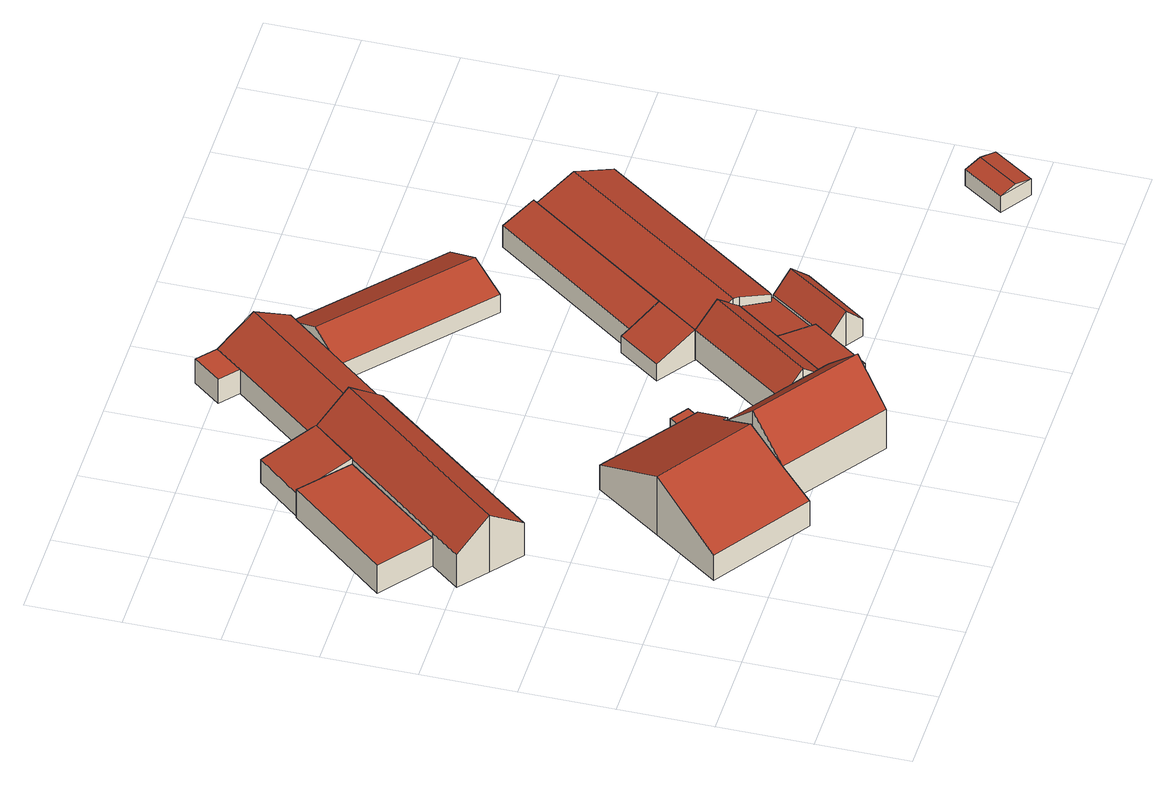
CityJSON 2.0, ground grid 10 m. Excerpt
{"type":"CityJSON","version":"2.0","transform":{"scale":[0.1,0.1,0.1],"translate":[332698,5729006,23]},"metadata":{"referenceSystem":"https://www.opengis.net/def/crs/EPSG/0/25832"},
"CityObjects":{
"building1":{"type":"Building","attributes":{"Geometrietyp2DReferenz":"3000","Gemeindeschluessel":"05170048","function":"31001_2720","roofType":"1000","measuredHeight":3.6},"address":[{"country":"Germany","locality":"Wesel","thoroughfareNumber":"200","thoroughfareName":"Emmericher Straße"}],"geometry":[{"type":"Solid","lod":"2","boundaries":[[[[0,1,2,3]],[[4,5,1,0]],[[6,7,5,4]],[[3,2,7,6]],[[4,0,3,6]],[[1,5,7,2]]]],"semantics":{"surfaces":[{"type":"WallSurface"},{"type":"RoofSurface"},{"type":"GroundSurface"}],"values":[[0,0,0,0,1,2]]}}]},
"building2":{"type":"Building","attributes":{"Geometrietyp2DReferenz":"3000","Gemeindeschluessel":"05170048","function":"31001_2720","roofType":"3100","measuredHeight":7.66},"address":[{"country":"Germany","locality":"Wesel","thoroughfareNumber":"200","thoroughfareName":"Emmericher Straße"}],"geometry":[{"type":"Solid","lod":"2","boundaries":[[[[8,9,10,11]],[[12,13,9,8]],[[14,15,13,12]],[[16,17,15,14]],[[18,19,17,16]],[[20,21,19,18]],[[22,23,21,20]],[[24,25,23,22]],[[26,27,25,24]],[[11,10,27,26]],[[11,26,24,22,20,18,8]],[[16,14,12,8,18]],[[9,13,15,17,19,21,23,25,27,10]]]],"semantics":{"surfaces":[{"type":"WallSurface"},{"type":"RoofSurface"},{"type":"GroundSurface"}],"values":[[0,0,0,0,0,0,0,0,0,0,1,1,2]]}}]},
"building3":{"type":"Building","attributes":{"Geometrietyp2DReferenz":"3000","Gemeindeschluessel":"05170048","function":"31001_2720","roofType":"3100","measuredHeight":7.28},"address":[{"country":"Germany","locality":"Wesel","thoroughfareNumber":"200","thoroughfareName":"Emmericher Straße"}],"geometry":[{"type":"Solid","lod":"2","boundaries":[[[[28,29,30,31]],[[32,33,29,28]],[[34,5,33,32]],[[35,1,5,34]],[[36,37,1,35]],[[38,39,37,36]],[[40,41,39,38]],[[42,43,41,40]],[[31,30,43,42]],[[36,35,34,32,28,38]],[[31,42,40,38,28]],[[29,33,5,1,37,39,41,43,30]]]],"semantics":{"surfaces":[{"type":"WallSurface"},{"type":"RoofSurface"},{"type":"GroundSurface"}],"values":[[0,0,0,0,0,0,0,0,0,1,1,2]]}}]},
"building4":{"type":"Building","attributes":{"Geometrietyp2DReferenz":"3000","Gemeindeschluessel":"05170048","function":"31001_2463","roofType":"2100","measuredHeight":4.15},"address":[{"country":"Germany","locality":"Wesel","thoroughfareNumber":"200","thoroughfareName":"Emmericher Straße"}],"geometry":[{"type":"Solid","lod":"2","boundaries":[[[[44,45,46,47]],[[48,49,45,44]],[[50,51,49,48]],[[52,53,51,50]],[[47,46,53,52]],[[50,48,44,47,52]],[[45,49,51,53,46]]]],"semantics":{"surfaces":[{"type":"WallSurface"},{"type":"RoofSurface"},{"type":"GroundSurface"}],"values":[[0,0,0,0,0,1,2]]}}]},
"building5":{"type":"Building","attributes":{"Geometrietyp2DReferenz":"3000","Gemeindeschluessel":"05170048","function":"31001_2720","roofType":"1000","measuredHeight":2.57},"address":[{"country":"Germany","locality":"Wesel","thoroughfareNumber":"200","thoroughfareName":"Emmericher Straße"}],"geometry":[{"type":"Solid","lod":"2","boundaries":[[[[54,55,56,57]],[[58,59,55,54]],[[60,61,59,58]],[[57,56,61,60]],[[58,54,57,60]],[[55,59,61,56]]]],"semantics":{"surfaces":[{"type":"WallSurface"},{"type":"RoofSurface"},{"type":"GroundSurface"}],"values":[[0,0,0,0,1,2]]}}]},
"building6":{"type":"Building","attributes":{"Gemeindeschluessel":"05170048","Geometrietyp2DReferenz":"3000","function":"31001_1210"},"address":[{"country":"Germany","locality":"Wesel","thoroughfareNumber":"200","thoroughfareName":"Emmericher Straße"}],"children":["building6-1","building6-2"]},
"building6-1":{"type":"BuildingPart","attributes":{"roofType":"3100","measuredHeight":9.2},"parents":["building6"],"geometry":[{"type":"MultiSurface","lod":"2","boundaries":[[[62,63,64,65]],[[66,67,63,62]],[[12,68,67,66]],[[69,70,68,12]],[[71,72,70,69]],[[73,74,72,71]],[[75,76,74,73]],[[77,78,76,75]],[[65,64,79,80]],[[12,66,62,69]],[[65,80,77,75,73,71,69,62]],[[63,67,68,70,72,74,76,78,79,64]],[[77,81,82]],[[80,83,84]],[[85,84,83,79,86]],[[82,81,85,86,78]]],"semantics":{"surfaces":[{"type":"WallSurface"},{"type":"RoofSurface"},{"type":"GroundSurface"},{"type":"ClosureSurface"}],"values":[0,0,0,0,0,0,0,0,0,1,1,2,0,0,3,3]}}]},
"building6-2":{"type":"BuildingPart","attributes":{"roofType":"3100","measuredHeight":6.18},"parents":["building6"],"geometry":[{"type":"MultiSurface","lod":"2","boundaries":[[[83,79,87,88]],[[89,90,78,82]],[[91,92,90,89]],[[93,94,92,91]],[[88,87,94,93]],[[83,88,93,91,95]],[[89,82,95,91]],[[79,86,78,90,92,94,87]],[[95,85,84]],[[83,84,85,86,79]],[[95,81,85]],[[85,81,82,78,86]]],"semantics":{"surfaces":[{"type":"WallSurface"},{"type":"RoofSurface"},{"type":"GroundSurface"},{"type":"ClosureSurface"}],"values":[0,0,0,0,0,1,1,2,0,3,0,3]}}]},
"building7":{"type":"Building","attributes":{"Gemeindeschluessel":"05170048","Geometrietyp2DReferenz":"3000","function":"31001_1210"},"address":[{"country":"Germany","locality":"Wesel","thoroughfareNumber":"200b","thoroughfareName":"Emmericher Straße"},{"country":"Germany","locality":"Wesel","thoroughfareNumber":"200a","thoroughfareName":"Emmericher Straße"}],"children":["building7-1","building7-2"]},
"building7-1":{"type":"BuildingPart","attributes":{"roofType":"3100","measuredHeight":5.68},"parents":["building7"],"geometry":[{"type":"Solid","lod":"2","boundaries":[[[[96,97,98,99]],[[100,101,97,96]],[[102,103,101,100]],[[104,51,103,102]],[[105,49,51,104]],[[106,107,49,105]],[[108,109,110,111]],[[112,113,109,108]],[[114,115,113,112]],[[116,117,115,114]],[[99,98,117,116]],[[111,106,105,104,102,108]],[[100,96,99,116,114,112,108,102]],[[97,101,103,51,49,107,110,109,113,115,117,98]],[[111,110,107,106]]]],"semantics":{"surfaces":[{"type":"WallSurface"},{"type":"RoofSurface"},{"type":"GroundSurface"},{"type":"ClosureSurface"}],"values":[[0,0,0,0,0,0,0,0,0,0,0,1,1,2,3]]}}]},
"building7-2":{"type":"BuildingPart","attributes":{"roofType":"1000","measuredHeight":3.09},"parents":["building7"],"geometry":[{"type":"Solid","lod":"2","boundaries":[[[[118,119,120,121]],[[111,110,119,118]],[[121,120,107,106]],[[111,118,121,106]],[[119,110,107,120]],[[106,107,110,111]]]],"semantics":{"surfaces":[{"type":"WallSurface"},{"type":"RoofSurface"},{"type":"GroundSurface"},{"type":"ClosureSurface"}],"values":[[0,0,0,1,2,3]]}}]},
"building8":{"type":"Building","attributes":{"Geometrietyp2DReferenz":"3000","Gemeindeschluessel":"05170048","function":"31001_1210","roofType":"2100","measuredHeight":3.4},"address":[{"country":"Germany","locality":"Wesel","thoroughfareNumber":"200","thoroughfareName":"Emmericher Straße"}],"geometry":[{"type":"Solid","lod":"2","boundaries":[[[[122,123,124,125]],[[126,127,123,122]],[[128,129,127,126]],[[130,131,129,128]],[[132,133,131,130]],[[125,124,133,132]],[[130,128,126,122,125,132]],[[123,127,129,131,133,124]]]],"semantics":{"surfaces":[{"type":"WallSurface"},{"type":"RoofSurface"},{"type":"GroundSurface"}],"values":[[0,0,0,0,0,0,1,2]]}}]},
"building9":{"type":"Building","attributes":{"Geometrietyp2DReferenz":"3000","Gemeindeschluessel":"05170048","function":"31001_2720","roofType":"2100","measuredHeight":3.92},"address":[{"country":"Germany","locality":"Wesel","thoroughfareNumber":"200","thoroughfareName":"Emmericher Straße"}],"geometry":[{"type":"Solid","lod":"2","boundaries":[[[[134,135,136,137]],[[138,139,135,134]],[[140,141,139,138]],[[89,142,141,140]],[[137,136,142,89]],[[140,138,134,137,89]],[[135,139,141,142,136]]]],"semantics":{"surfaces":[{"type":"WallSurface"},{"type":"RoofSurface"},{"type":"GroundSurface"}],"values":[[0,0,0,0,0,1,2]]}}]},
"building10":{"type":"Building","attributes":{"Geometrietyp2DReferenz":"3000","Gemeindeschluessel":"05170048","function":"31001_2720","roofType":"3100","measuredHeight":4.4},"address":[{"country":"Germany","locality":"Wesel","thoroughfareNumber":"200","thoroughfareName":"Emmericher Straße"}],"geometry":[{"type":"Solid","lod":"2","boundaries":[[[[143,144,145,146]],[[147,148,144,143]],[[149,150,148,147]],[[151,152,150,149]],[[153,154,152,151]],[[155,156,154,153]],[[146,145,156,155]],[[151,149,147,143,153]],[[146,155,153,143]],[[144,148,150,152,154,156,145]]]],"semantics":{"surfaces":[{"type":"WallSurface"},{"type":"RoofSurface"},{"type":"GroundSurface"}],"values":[[0,0,0,0,0,0,0,1,1,2]]}}]},
"building11":{"type":"Building","attributes":{"Geometrietyp2DReferenz":"3000","Gemeindeschluessel":"05170048","function":"31001_2720","roofType":"3100","measuredHeight":4.36},"address":[{"country":"Germany","locality":"Wesel","thoroughfareNumber":"200","thoroughfareName":"Emmericher Straße"}],"geometry":[{"type":"Solid","lod":"2","boundaries":[[[[157,158,159,160]],[[161,162,158,157]],[[163,164,162,161]],[[160,159,164,163]],[[157,165,161]],[[163,166,160]],[[160,166,165,157]],[[161,165,166,163]],[[158,162,164,159]]]],"semantics":{"surfaces":[{"type":"WallSurface"},{"type":"RoofSurface"},{"type":"GroundSurface"}],"values":[[0,0,0,0,0,0,1,1,2]]}}]},
"building12":{"type":"Building","attributes":{"Geometrietyp2DReferenz":"3000","Gemeindeschluessel":"05170048","function":"31001_2720","roofType":"2100","measuredHeight":4.08},"address":[{"country":"Germany","locality":"Wesel","thoroughfareNumber":"200","thoroughfareName":"Emmericher Straße"}],"geometry":[{"type":"Solid","lod":"2","boundaries":[[[[138,167,168,140]],[[169,170,167,138]],[[171,172,170,169]],[[140,168,172,171]],[[169,138,140,171]],[[167,170,172,168]]]],"semantics":{"surfaces":[{"type":"WallSurface"},{"type":"RoofSurface"},{"type":"GroundSurface"}],"values":[[0,0,0,0,1,2]]}}]},
"building13":{"type":"Building","attributes":{"Gemeindeschluessel":"05170048","Geometrietyp2DReferenz":"3000","function":"31001_2720"},"address":[{"country":"Germany","locality":"Wesel","thoroughfareNumber":"200","thoroughfareName":"Emmericher Straße"}],"children":["building13-1","building13-2"]},
"building13-1":{"type":"BuildingPart","attributes":{"roofType":"3100","measuredHeight":5.46},"parents":["building13"],"geometry":[{"type":"MultiSurface","lod":"2","boundaries":[[[173,174,175,176]],[[177,178,174,173]],[[179,180,178,177]],[[181,182,180,179]],[[183,184,182,181]],[[185,186,184,183]],[[187,188,186,185]],[[181,179,177,173,183]],[[176,189,187,185,183,173]],[[175,174,178,180,182,184,186,188,190]],[[189,176,191,192]],[[175,190,192,191]],[[187,189,192,193]],[[190,188,193,192]]],"semantics":{"surfaces":[{"type":"WallSurface"},{"type":"RoofSurface"},{"type":"GroundSurface"},{"type":"ClosureSurface"}],"values":[0,0,0,0,0,0,0,1,1,2,0,3,0,3]}}]},
"building13-2":{"type":"BuildingPart","attributes":{"roofType":"2100","measuredHeight":3.94},"parents":["building13"],"geometry":[{"type":"Solid","lod":"2","boundaries":[[[[194,195,196,197]],[[191,175,195,194]],[[198,199,188,193]],[[197,196,199,198]],[[193,192,191,194,197,198]],[[195,175,190,188,199,196]],[[191,192,190,175]],[[192,193,188,190]]]],"semantics":{"surfaces":[{"type":"WallSurface"},{"type":"RoofSurface"},{"type":"GroundSurface"},{"type":"ClosureSurface"}],"values":[[0,0,0,0,1,2,3,3]]}}]},
"building14":{"type":"Building","attributes":{"Geometrietyp2DReferenz":"3000","Gemeindeschluessel":"05170048","function":"31001_1313","roofType":"3100","measuredHeight":2.62},"address":[{"country":"Germany","locality":"Wesel","thoroughfareNumber":"200","thoroughfareName":"Emmericher Straße"}],"geometry":[{"type":"Solid","lod":"2","boundaries":[[[[200,201,202,203]],[[204,205,201,200]],[[206,207,205,204]],[[203,202,207,206]],[[200,208,204]],[[206,209,203]],[[203,209,208,200]],[[204,208,209,206]],[[201,205,207,202]]]],"semantics":{"surfaces":[{"type":"WallSurface"},{"type":"RoofSurface"},{"type":"GroundSurface"}],"values":[[0,0,0,0,0,0,1,1,2]]}}]}
},
"vertices":[
[147,534,42],[147,534,6],[96,577,6],[96,577,42],[61,429,42],[61,429,6],[7,471,42],[7,471,6],
[257,160,86],[257,160,10],[280,194,10],[280,194,65],[231,121,62],[231,121,10],[210,88,42],[210,88,10],[107,157,42],[107,157,10],[158,228,86],[158,228,10],[209,300,42],[209,300,10],[291,241,42],[291,241,10],[310,228,42],[310,228,10],[284,191,65],[284,191,10],
[67,373,79],[67,373,6],[99,347,6],[99,347,48],[36,398,48],[36,398,6],[61,429,48],[147,534,48],[186,581,48],[186,581,6],[216,556,79],[216,556,6],[247,531,48],[247,531,6],[245,529,49],[245,529,6],
[135,623,38],[135,623,8],[96,577,8],[96,577,37],[182,584,49],[182,584,8],[186,581,49],[186,581,8],[147,534,49],[147,534,8],
[318,240,37],[318,240,12],[299,253,12],[299,253,37],[310,228,37],[310,228,12],[291,241,37],[291,241,12],
[365,81,104],[365,81,12],[391,117,12],[391,117,62],[339,45,62],[339,45,12],[231,121,12],[256,158,104],[256,158,12],[280,194,62],[280,194,12],[284,191,62],[284,191,12],[340,152,62],[340,152,12],[341,152,62],[341,152,12],[387,120,12],[387,120,62],[352,144,62],[341,152,50],[387,120,50],[375,128,62],[364,136,62],[364,136,12],
[432,182,12],[432,182,50],[419,260,50],[419,260,12],[442,244,74],[442,244,12],[465,228,50],[465,228,12],[364,136,74],
[245,529,41],[245,529,8],[248,527,8],[248,527,39],[247,531,41],[247,531,8],[216,557,65],[216,557,8],[186,581,42],[182,584,39],[258,677,39],[258,677,8],[316,679,65],[316,679,8],[282,707,8],[282,707,39],[350,651,39],[350,651,8],[349,650,39],[349,650,8],[298,588,39],[298,588,8],
[262,724,39],[262,724,8],[238,694,8],[238,694,39],
[391,117,47],[391,117,14],[427,90,14],[427,90,38],[387,120,48],[387,120,14],[432,182,48],[432,182,14],[471,152,38],[471,152,14],[459,135,38],[459,135,14],
[411,333,32],[411,333,11],[379,288,11],[379,288,32],[419,327,36],[419,327,11],[451,305,50],[451,305,11],[419,260,11],
[477,123,56],[477,123,12],[495,111,12],[495,111,34],[459,135,34],[459,135,12],[471,152,34],[471,152,12],[507,205,34],[507,205,12],[525,192,56],[525,192,12],[544,179,34],[544,179,12],
[489,527,32],[489,527,9],[349,650,9],[349,650,32],[440,463,32],[440,463,9],[298,588,32],[298,588,9],[465,495,52],[324,619,52],
[419,327,9],[451,305,9],[535,486,37],[535,486,9],[565,463,50],[565,463,9],
[458,232,64],[458,232,10],[465,228,10],[465,228,61],[419,260,43],[419,260,10],[451,305,43],[451,305,10],[565,463,43],[565,463,10],[601,432,64],[601,432,10],[638,401,43],[638,401,10],[501,209,43],[501,209,10],[497,204,43],[497,204,10],[465,228,49],[497,204,34],[501,209,34],
[432,182,49],[432,182,10],[471,152,10],[471,152,30],[507,205,31],[507,205,10],
[742,7,32],[742,7,11],[772,51,11],[772,51,32],[709,29,32],[709,29,11],[739,73,32],[739,73,11],[725,18,37],[755,62,37]
]}
